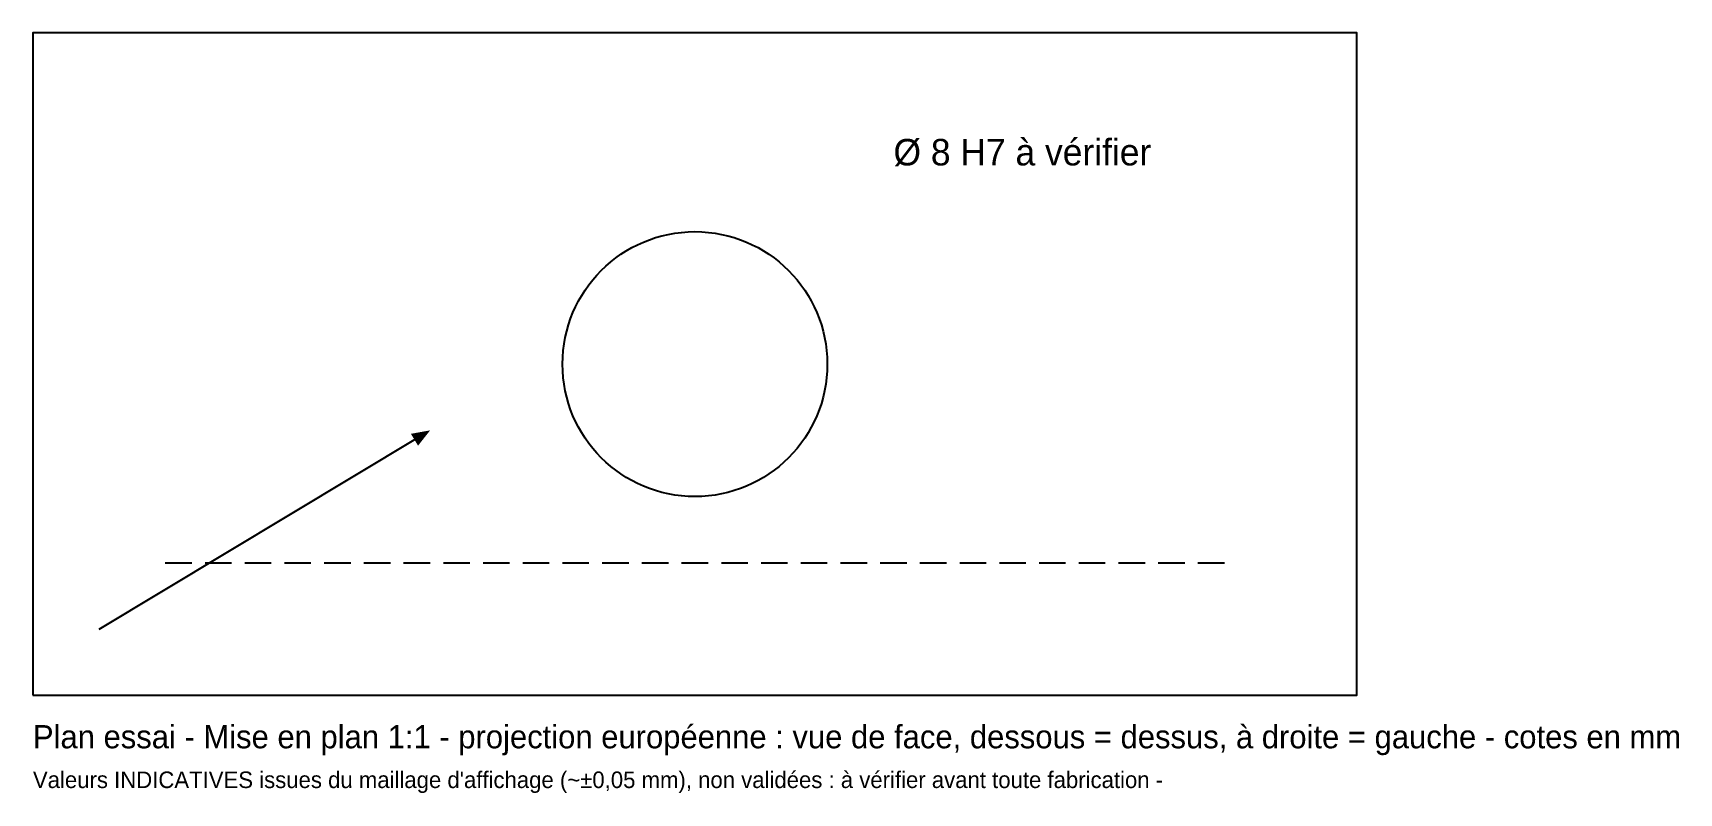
# Model space of a CAD drawing. Header units: millimetres. Extents: x 0 to 249, y -15 to 100.
import ezdxf

# ---------------------------------------------------------------- set-up
doc = ezdxf.new("R2010")
doc.units = ezdxf.units.MM
doc.linetypes.add('DASHED', pattern=[6, 4, -2])
for name, color, linetype in [('ANNOTATIONS', 1, 'CONTINUOUS'), ('CACHES', 7, 'CONTINUOUS'), ('CARTOUCHE', 8, 'CONTINUOUS'), ('CONTOURS', 7, 'CONTINUOUS')]:
    doc.layers.add(name, color=color, linetype=linetype)

msp = doc.modelspace()

# ---------------------------------------------------------------- linework, layer by layer
at = {"layer": 'ANNOTATIONS', "color": 150, "linetype": 'CONTINUOUS'}
msp.add_line((10, 10), (58.1135, 38.8681), dxfattribs=at)
msp.add_solid([(60, 40), (57.1042, 39.4812), (58.1795, 37.6891)], dxfattribs=at)
at = {"layer": 'CACHES', "linetype": 'DASHED'}
msp.add_lwpolyline([(20, 20), (180, 20)], dxfattribs=at)
at = {"layer": 'CONTOURS', "linetype": 'CONTINUOUS'}
msp.add_lwpolyline([(0, 0), (200, 0), (200, 100), (0, 100)], close=True, dxfattribs=at)
msp.add_circle((100, 50), 20, dxfattribs=at)

# ---------------------------------------------------------------- texts
at = {"layer": 'ANNOTATIONS', "color": 1, "linetype": 'CONTINUOUS'}
msp.add_text('Ø 8 H7 à vérifier', height=4, dxfattribs=at).set_placement((130, 80))
at = {"layer": 'CARTOUCHE', "linetype": 'CONTINUOUS'}
for s, height, p in [('Plan essai - Mise en plan 1:1 - projection européenne : vue de face, dessous = dessus, à droite = gauche - cotes en mm', 3.5, (0, -8)), ("Valeurs INDICATIVES issues du maillage d'affichage (~±0,05 mm), non validées : à vérifier avant toute fabrication - ", 2.5, (0, -14))]:
    msp.add_text(s, height=height, dxfattribs=at).set_placement(p)

doc.saveas('drawing.dxf')
